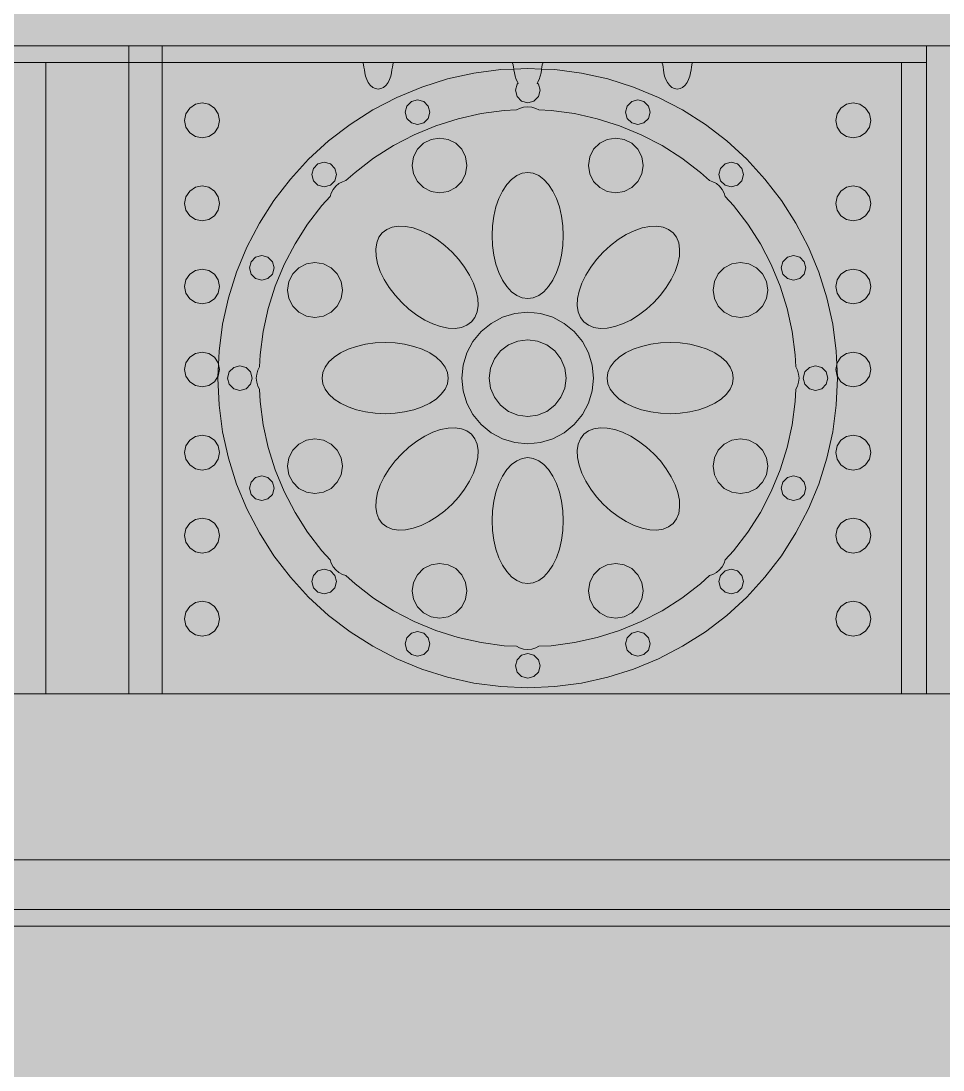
# Model space of a CAD drawing. Header units: millimetres. Extents: x -2412 to 16214, y -1176 to 12015.
# Drawn here: x 11214 to 12061, y 3486 to 4450 of the extents above; entities that cross this region are included whole.
import ezdxf

# ---------------------------------------------------------------- set-up
doc = ezdxf.new("R2010")
doc.units = ezdxf.units.MM
for name, color, linetype, lineweight, true_color in [('00_WHITE_BACKGROUND', 7, 'Continuous', 18, 0xffffff), ('02_CORNICES', 7, 'Continuous', 18, 0x000000), ('03_FRAMES_DOORS', 7, 'Continuous', 18, 0x000000), ('06_ORNAMENT', 7, 'Continuous', 18, 0x000000), ('07_RAILINGS', 7, 'Continuous', 18, 0x000000)]:
    doc.layers.add(name, color=color, linetype=linetype, lineweight=lineweight, true_color=true_color)

msp = doc.modelspace()

# ---------------------------------------------------------------- linework, layer by layer
at = {"layer": '00_WHITE_BACKGROUND', "lineweight": 18, "true_color": 0xffffff}
msp.add_solid([(-2412.2137, -1175.5725), (16213.7405, -1175.5725), (-2412.2137, 12015.2672), (16213.7405, 12015.2672)], dxfattribs=at)
at = {"layer": '02_CORNICES', "color": 7, "lineweight": 18, "true_color": 0x000000}
for points in [[(13404.5802, 3679.3893), (13068.7023, 3679.3893), (11053.4351, 3679.3893), (10717.5573, 3679.3893)], [(10335.8779, 3618.3206), (10519.084, 3618.3206), (13938.9313, 3618.3206), (13938.9313, 3633.5878)], [(13068.7023, 3633.5878), (11053.4351, 3633.5878)]]:
    msp.add_lwpolyline(points, dxfattribs=at)
at = {"layer": '03_FRAMES_DOORS', "color": 7, "lineweight": 18, "true_color": 0x000000}
for points in [[(11236.6412, 4412.2137), (11236.6412, 3832.0611)], [(11343.5115, 4412.2137), (11343.5115, 3832.0611)]]:
    msp.add_lwpolyline(points, dxfattribs=at)
msp.add_lwpolyline([(12022.9008, 4412.2137), (12022.9008, 3832.0611), (12045.8015, 3832.0611), (12045.8015, 4412.2137)], close=True, dxfattribs=at)
at = {"layer": '06_ORNAMENT', "color": 7, "lineweight": 18, "true_color": 0x000000}
for points in [[(11527.8321, 4412.2137), (11343.5115, 4412.2137), (11312.9771, 4412.2137), (11236.6412, 4412.2137), (11129.771, 4412.2137), (11114.5038, 4412.2137)], [(11556.1374, 4412.2137), (11527.8321, 4412.2137)], [(11527.8321, 4412.2137), (11528.1679, 4411.7252), (11528.6412, 4410.0916), (11528.9618, 4408), (11529.2824, 4405.4809), (11529.7252, 4402.6412), (11530.4427, 4399.6031), (11531.4962, 4396.5802), (11532.9466, 4393.7405), (11534.7786, 4391.2824), (11536.9771, 4389.3893), (11539.4046, 4388.1985), (11541.9847, 4387.7863), (11544.5649, 4388.1985), (11546.9924, 4389.3893), (11549.1908, 4391.2824), (11551.0229, 4393.7405), (11552.4733, 4396.5802), (11553.5267, 4399.6031), (11554.2443, 4402.6412), (11554.687, 4405.4809), (11555.0076, 4408), (11555.3282, 4410.0916), (11555.8015, 4411.7252), (11556.1374, 4412.2137)], [(11665.2366, 4412.2137), (11556.1374, 4412.2137)], [(11693.542, 4412.2137), (11665.2366, 4412.2137)], [(11665.2366, 4412.2137), (11665.5725, 4411.7252), (11666.0458, 4410.0916), (11666.3664, 4408), (11666.5954, 4406.229)], [(11692.1832, 4406.229), (11679.3893, 4406.7939), (11666.5954, 4406.229)], [(11692.1832, 4406.229), (11692.4122, 4408), (11692.7328, 4410.0916), (11693.2061, 4411.7252), (11693.542, 4412.2137)], [(11802.6412, 4412.2137), (11693.542, 4412.2137)], [(11830.9466, 4412.2137), (11802.6412, 4412.2137)], [(11802.6412, 4412.2137), (11802.9771, 4411.7252), (11803.4504, 4410.0916), (11803.771, 4408), (11804.0916, 4405.4809), (11804.5344, 4402.6412), (11805.2519, 4399.6031), (11806.3053, 4396.5802), (11807.7557, 4393.7405), (11809.5878, 4391.2824), (11811.7863, 4389.3893), (11814.2137, 4388.1985), (11816.7939, 4387.7863), (11819.374, 4388.1985), (11821.8015, 4389.3893), (11824, 4391.2824), (11825.8321, 4393.7405), (11827.2824, 4396.5802), (11828.3359, 4399.6031), (11829.0534, 4402.6412), (11829.4962, 4405.4809), (11829.8168, 4408), (11830.1374, 4410.0916), (11830.6107, 4411.7252), (11830.9466, 4412.2137)], [(12022.9008, 4412.2137), (11830.9466, 4412.2137)], [(11666.5954, 4406.229), (11654.5802, 4405.7099), (11629.9542, 4402.4733), (11605.7099, 4397.0992), (11582.0305, 4389.6336), (11559.084, 4380.1221), (11537.0687, 4368.6565), (11516.1221, 4355.313), (11496.4122, 4340.1985), (11478.1069, 4323.4198), (11461.3282, 4305.1145), (11446.2137, 4285.4046), (11432.8702, 4264.458), (11421.4046, 4242.4427), (11411.8931, 4219.4962), (11404.4275, 4195.8168), (11399.0534, 4171.5725), (11395.8168, 4146.9466), (11395.2824, 4134.5802)], [(11666.5954, 4406.229), (11666.687, 4405.4809), (11667.1298, 4402.6412), (11667.8473, 4399.6031), (11668.9008, 4396.5802), (11670.3511, 4393.7405), (11670.626, 4393.3588), (11669.5725, 4392.3053), (11668.0611, 4386.6412), (11669.5725, 4380.9771), (11673.7252, 4376.8244), (11679.3893, 4375.2977), (11685.0534, 4376.8244), (11689.2061, 4380.9771), (11690.7328, 4386.6412), (11689.2061, 4392.3053), (11688.1527, 4393.3588), (11688.4275, 4393.7405), (11689.8779, 4396.5802), (11690.9313, 4399.6031), (11691.6489, 4402.6412), (11692.0916, 4405.4809), (11692.1832, 4406.229)], [(11963.4962, 4134.5802), (11962.9618, 4146.9466), (11959.7252, 4171.5725), (11954.3511, 4195.8168), (11946.8855, 4219.4962), (11937.374, 4242.4427), (11925.9084, 4264.458), (11912.5649, 4285.4046), (11897.4504, 4305.1145), (11880.6718, 4323.4198), (11862.3664, 4340.1985), (11842.6565, 4355.313), (11821.7252, 4368.6565), (11799.6947, 4380.1221), (11776.7481, 4389.6336), (11753.0687, 4397.0992), (11728.8244, 4402.4733), (11704.1985, 4405.7099), (11692.1832, 4406.229)], [(11395.2824, 4134.5802), (11394.9618, 4136.1679), (11391.4809, 4141.3588), (11386.2901, 4144.8397), (11380.1527, 4146.0611), (11374.0153, 4144.8397), (11368.8244, 4141.3588), (11365.3435, 4136.1679), (11364.1221, 4130.0305), (11365.3435, 4123.8931), (11368.8244, 4118.687), (11374.0153, 4115.2214), (11380.1527, 4114), (11386.2901, 4115.2214), (11391.4809, 4118.687), (11394.7939, 4123.6489)], [(11963.9847, 4123.6489), (11967.2977, 4118.687), (11972.4885, 4115.2214), (11978.626, 4114), (11984.7634, 4115.2214), (11989.9542, 4118.687), (11993.4351, 4123.8931), (11994.6565, 4130.0305), (11993.4351, 4136.1679), (11989.9542, 4141.3588), (11984.7634, 4144.8397), (11978.626, 4146.0611), (11972.4885, 4144.8397), (11967.2977, 4141.3588), (11963.8168, 4136.1679), (11963.4962, 4134.5802)], [(11395.2824, 4134.5802), (11394.7939, 4123.6489)], [(11394.7939, 4123.6489), (11394.9618, 4123.8931), (11396.1832, 4130.0305), (11395.2824, 4134.5802)], [(11963.4962, 4134.5802), (11962.5954, 4130.0305), (11963.8168, 4123.8931), (11963.9847, 4123.6489)], [(11963.9847, 4123.6489), (11963.4962, 4134.5802)], [(11394.7939, 4123.6489), (11394.7328, 4122.1374), (11395.8168, 4097.3282), (11399.0534, 4072.7023), (11404.4275, 4048.458), (11411.8931, 4024.7786), (11421.4046, 4001.8321), (11432.8702, 3979.8015), (11446.2137, 3958.8702), (11461.3282, 3939.1603), (11478.1069, 3920.855), (11496.4122, 3904.0763), (11516.1221, 3888.9618), (11537.0687, 3875.6183), (11559.084, 3864.1527), (11582.0305, 3854.6412), (11605.7099, 3847.1756), (11629.9542, 3841.8015), (11654.5802, 3838.5649), (11679.3893, 3837.4809), (11704.1985, 3838.5649), (11728.8244, 3841.8015), (11753.0687, 3847.1756), (11776.7481, 3854.6412), (11799.6947, 3864.1527), (11821.7252, 3875.6183), (11842.6565, 3888.9618), (11862.3664, 3904.0763), (11880.6718, 3920.855), (11897.4504, 3939.1603), (11912.5649, 3958.8702), (11925.9084, 3979.8015), (11937.374, 4001.8321), (11946.8855, 4024.7786), (11954.3511, 4048.458), (11959.7252, 4072.7023), (11962.9618, 4097.3282), (11964.0458, 4122.1374), (11963.9847, 4123.6489)]]:
    msp.add_lwpolyline(points, dxfattribs=at)
for points in [[(11566.8397, 4366.5038), (11568.3511, 4360.8397), (11572.5038, 4356.687), (11578.1679, 4355.1756), (11583.8321, 4356.687), (11587.9847, 4360.8397), (11589.5115, 4366.5038), (11587.9847, 4372.1679), (11583.8321, 4376.3206), (11578.1679, 4377.8473), (11572.5038, 4376.3206), (11568.3511, 4372.1679)], [(11769.2672, 4366.5038), (11770.7939, 4360.8397), (11774.9466, 4356.687), (11780.6107, 4355.1756), (11786.2748, 4356.687), (11790.4275, 4360.8397), (11791.9389, 4366.5038), (11790.4275, 4372.1679), (11786.2748, 4376.3206), (11780.6107, 4377.8473), (11774.9466, 4376.3206), (11770.7939, 4372.1679)], [(11364.1221, 4359.0382), (11365.3435, 4352.9008), (11368.8244, 4347.6947), (11374.0153, 4344.229), (11380.1527, 4343.0076), (11386.2901, 4344.229), (11391.4809, 4347.6947), (11394.9618, 4352.9008), (11396.1832, 4359.0382), (11394.9618, 4365.1756), (11391.4809, 4370.3664), (11386.2901, 4373.8473), (11380.1527, 4375.0687), (11374.0153, 4373.8473), (11368.8244, 4370.3664), (11365.3435, 4365.1756)], [(11430, 4122.1374), (11430.3664, 4118.3969), (11431.4809, 4114.7481), (11432.9618, 4111.9084), (11433.4656, 4100.626), (11436.2748, 4079.2672), (11440.9313, 4058.2443), (11447.4046, 4037.7099), (11455.6489, 4017.8015), (11465.5878, 3998.7023), (11477.1603, 3980.5344), (11490.2748, 3963.4504), (11497.9084, 3955.1298), (11498.855, 3952.0611), (11500.6565, 3948.7023), (11503.0382, 3945.7863), (11505.9542, 3943.4046), (11509.313, 3941.6031), (11512.3817, 3940.6565), (11520.7023, 3933.0229), (11537.7863, 3919.9084), (11555.9542, 3908.3359), (11575.0534, 3898.3969), (11594.9618, 3890.1527), (11615.4962, 3883.6794), (11636.5191, 3879.0229), (11657.8779, 3876.2137), (11669.1603, 3875.7099), (11672, 3874.229), (11675.6489, 3873.1145), (11679.3893, 3872.7481), (11683.1298, 3873.1145), (11686.7786, 3874.229), (11689.6183, 3875.7099), (11700.9008, 3876.2137), (11722.2595, 3879.0229), (11743.2824, 3883.6794), (11763.8168, 3890.1527), (11783.7252, 3898.3969), (11802.8244, 3908.3359), (11820.9924, 3919.9084), (11838.0763, 3933.0229), (11846.3969, 3940.6565), (11849.4656, 3941.6031), (11852.8244, 3943.4046), (11855.7405, 3945.7863), (11858.1221, 3948.7023), (11859.9237, 3952.0611), (11860.8702, 3955.1298), (11868.5038, 3963.4504), (11881.6183, 3980.5344), (11893.1908, 3998.7023), (11903.1298, 4017.8015), (11911.374, 4037.7099), (11917.8473, 4058.2443), (11922.5038, 4079.2672), (11925.313, 4100.626), (11925.8168, 4111.9084), (11927.2977, 4114.7481), (11928.4122, 4118.3969), (11928.7786, 4122.1374), (11928.4122, 4125.8779), (11927.2977, 4129.5267), (11925.8168, 4132.3664), (11925.313, 4143.6489), (11922.5038, 4165.0076), (11917.8473, 4186.0305), (11911.374, 4206.5649), (11903.1298, 4226.4733), (11893.1908, 4245.5725), (11881.6183, 4263.7405), (11868.5038, 4280.8244), (11860.8702, 4289.145), (11859.9237, 4292.2137), (11858.1221, 4295.5725), (11855.7405, 4298.4885), (11852.8244, 4300.8702), (11849.4656, 4302.6718), (11846.3969, 4303.6183), (11838.0763, 4311.2519), (11820.9924, 4324.3664), (11802.8244, 4335.9389), (11783.7252, 4345.8779), (11763.8168, 4354.1221), (11743.2824, 4360.5954), (11722.2595, 4365.2519), (11700.9008, 4368.0611), (11689.6183, 4368.5649), (11686.7786, 4370.0458), (11683.1298, 4371.1603), (11679.3893, 4371.5267), (11675.6489, 4371.1603), (11672, 4370.0458), (11669.1603, 4368.5649), (11657.8779, 4368.0611), (11636.5191, 4365.2519), (11615.4962, 4360.5954), (11594.9618, 4354.1221), (11575.0534, 4345.8779), (11555.9542, 4335.9389), (11537.7863, 4324.3664), (11520.7023, 4311.2519), (11512.3817, 4303.6183), (11509.313, 4302.6718), (11505.9542, 4300.8702), (11503.0382, 4298.4885), (11500.6565, 4295.5725), (11498.855, 4292.2137), (11497.9084, 4289.145), (11490.2748, 4280.8244), (11477.1603, 4263.7405), (11465.5878, 4245.5725), (11455.6489, 4226.4733), (11447.4046, 4206.5649), (11440.9313, 4186.0305), (11436.2748, 4165.0076), (11433.4656, 4143.6489), (11432.9618, 4132.3664), (11431.4809, 4129.5267), (11430.3664, 4125.8779)], [(11962.5954, 4359.0382), (11963.8168, 4352.9008), (11967.2977, 4347.6947), (11972.4885, 4344.229), (11978.626, 4343.0076), (11984.7634, 4344.229), (11989.9542, 4347.6947), (11993.4351, 4352.9008), (11994.6565, 4359.0382), (11993.4351, 4365.1756), (11989.9542, 4370.3664), (11984.7634, 4373.8473), (11978.626, 4375.0687), (11972.4885, 4373.8473), (11967.2977, 4370.3664), (11963.8168, 4365.1756)], [(11573.2214, 4317.6336), (11574.458, 4309.8473), (11578.0305, 4302.8244), (11583.6031, 4297.2519), (11590.626, 4293.6794), (11598.4122, 4292.4427), (11606.1985, 4293.6794), (11613.2214, 4297.2519), (11618.7939, 4302.8244), (11622.3664, 4309.8473), (11623.6031, 4317.6336), (11622.3664, 4325.4198), (11618.7939, 4332.4427), (11613.2214, 4338.0153), (11606.1985, 4341.5878), (11598.4122, 4342.8244), (11590.626, 4341.5878), (11583.6031, 4338.0153), (11578.0305, 4332.4427), (11574.458, 4325.4198)], [(11735.1756, 4317.6336), (11736.4122, 4309.8473), (11739.9847, 4302.8244), (11745.5573, 4297.2519), (11752.5802, 4293.6794), (11760.3664, 4292.4427), (11768.1527, 4293.6794), (11775.1756, 4297.2519), (11780.7481, 4302.8244), (11784.3206, 4309.8473), (11785.5573, 4317.6336), (11784.3206, 4325.4198), (11780.7481, 4332.4427), (11775.1756, 4338.0153), (11768.1527, 4341.5878), (11760.3664, 4342.8244), (11752.5802, 4341.5878), (11745.5573, 4338.0153), (11739.9847, 4332.4427), (11736.4122, 4325.4198)], [(11481.0229, 4309.1756), (11482.5344, 4303.4962), (11486.687, 4299.3588), (11492.3511, 4297.8321), (11498.0305, 4299.3588), (11502.1679, 4303.4962), (11503.6947, 4309.1756), (11502.1679, 4314.8397), (11498.0305, 4318.9924), (11492.3511, 4320.5038), (11486.687, 4318.9924), (11482.5344, 4314.8397)], [(11855.084, 4309.1756), (11856.6107, 4303.4962), (11860.7481, 4299.3588), (11866.4275, 4297.8321), (11872.0916, 4299.3588), (11876.2443, 4303.4962), (11877.7557, 4309.1756), (11876.2443, 4314.8397), (11872.0916, 4318.9924), (11866.4275, 4320.5038), (11860.7481, 4318.9924), (11856.6107, 4314.8397)], [(11646.6412, 4253.1298), (11647.0382, 4244.0611), (11648.2443, 4235.2214), (11650.2137, 4226.8244), (11652.9008, 4219.0687), (11656.229, 4212.1679), (11660.1374, 4206.2595), (11664.5191, 4201.5115), (11669.2672, 4198.0305), (11674.2595, 4195.9084), (11679.3893, 4195.1908), (11684.5191, 4195.9084), (11689.5115, 4198.0305), (11694.2595, 4201.5115), (11698.6412, 4206.2595), (11702.5496, 4212.1679), (11705.8779, 4219.0687), (11708.5649, 4226.8244), (11710.5344, 4235.2214), (11711.7405, 4244.0611), (11712.1374, 4253.1298), (11711.7405, 4262.1985), (11710.5344, 4271.0382), (11708.5649, 4279.4351), (11705.8779, 4287.1908), (11702.5496, 4294.0916), (11698.6412, 4300), (11694.2595, 4304.7481), (11689.5115, 4308.229), (11684.5191, 4310.3511), (11679.3893, 4311.0687), (11674.2595, 4310.3511), (11669.2672, 4308.229), (11664.5191, 4304.7481), (11660.1374, 4300), (11656.229, 4294.0916), (11652.9008, 4287.1908), (11650.2137, 4279.4351), (11648.2443, 4271.0382), (11647.0382, 4262.1985)], [(11364.1221, 4282.7023), (11365.3435, 4276.5649), (11368.8244, 4271.3588), (11374.0153, 4267.8931), (11380.1527, 4266.6718), (11386.2901, 4267.8931), (11391.4809, 4271.3588), (11394.9618, 4276.5649), (11396.1832, 4282.7023), (11394.9618, 4288.8397), (11391.4809, 4294.0305), (11386.2901, 4297.5115), (11380.1527, 4298.7328), (11374.0153, 4297.5115), (11368.8244, 4294.0305), (11365.3435, 4288.8397)], [(11962.5954, 4282.7023), (11963.8168, 4276.5649), (11967.2977, 4271.3588), (11972.4885, 4267.8931), (11978.626, 4266.6718), (11984.7634, 4267.8931), (11989.9542, 4271.3588), (11993.4351, 4276.5649), (11994.6565, 4282.7023), (11993.4351, 4288.8397), (11989.9542, 4294.0305), (11984.7634, 4297.5115), (11978.626, 4298.7328), (11972.4885, 4297.5115), (11967.2977, 4294.0305), (11963.8168, 4288.8397)], [(11539.7405, 4240.7481), (11540.0153, 4234.2901), (11541.4198, 4227.3588), (11543.9542, 4220.1069), (11547.5267, 4212.7328), (11552.0763, 4205.4046), (11557.4809, 4198.3053), (11563.6031, 4191.6031), (11570.3053, 4185.4809), (11577.4046, 4180.0763), (11584.7328, 4175.5267), (11592.1069, 4171.9542), (11599.3588, 4169.4198), (11606.2901, 4168), (11612.7481, 4167.7405), (11618.5649, 4168.6412), (11623.6031, 4170.6718), (11627.7252, 4173.8015), (11630.855, 4177.9237), (11632.8855, 4182.9618), (11633.7863, 4188.7786), (11633.5267, 4195.2366), (11632.1069, 4202.1679), (11629.5725, 4209.4198), (11626, 4216.7939), (11621.4504, 4224.1221), (11616.0458, 4231.2214), (11609.9237, 4237.9237), (11603.2214, 4244.0458), (11596.1221, 4249.4504), (11588.7939, 4254), (11581.4198, 4257.5725), (11574.1679, 4260.1069), (11567.2366, 4261.5115), (11560.7786, 4261.7863), (11554.9618, 4260.8855), (11549.9237, 4258.855), (11545.8015, 4255.7252), (11542.6718, 4251.6031), (11540.6412, 4246.5649)], [(11724.9924, 4188.7786), (11725.8931, 4182.9618), (11727.9237, 4177.9237), (11731.0534, 4173.8015), (11735.1756, 4170.6718), (11740.2137, 4168.6412), (11746.0305, 4167.7405), (11752.4885, 4168), (11759.4198, 4169.4198), (11766.6718, 4171.9542), (11774.0458, 4175.5267), (11781.374, 4180.0763), (11788.4733, 4185.4809), (11795.1756, 4191.6031), (11801.2977, 4198.3053), (11806.7023, 4205.4046), (11811.2519, 4212.7328), (11814.8244, 4220.1069), (11817.3588, 4227.3588), (11818.7634, 4234.2901), (11819.0382, 4240.7481), (11818.1374, 4246.5649), (11816.1069, 4251.6031), (11812.9771, 4255.7252), (11808.855, 4258.855), (11803.8168, 4260.8855), (11798, 4261.7863), (11791.542, 4261.5115), (11784.6107, 4260.1069), (11777.3588, 4257.5725), (11769.9847, 4254), (11762.6565, 4249.4504), (11755.5573, 4244.0458), (11748.855, 4237.9237), (11742.7328, 4231.2214), (11737.3282, 4224.1221), (11732.7786, 4216.7939), (11729.2061, 4209.4198), (11726.6718, 4202.1679), (11725.2519, 4195.2366)], [(11423.6794, 4223.3588), (11425.2061, 4217.6947), (11429.3588, 4213.542), (11435.0229, 4212.0153), (11440.687, 4213.542), (11444.8397, 4217.6947), (11446.3511, 4223.3588), (11444.8397, 4229.0229), (11440.687, 4233.1756), (11435.0229, 4234.687), (11429.3588, 4233.1756), (11425.2061, 4229.0229)], [(11912.4275, 4223.3588), (11913.9389, 4217.6947), (11918.0916, 4213.542), (11923.7557, 4212.0153), (11929.4198, 4213.542), (11933.5725, 4217.6947), (11935.0992, 4223.3588), (11933.5725, 4229.0229), (11929.4198, 4233.1756), (11923.7557, 4234.687), (11918.0916, 4233.1756), (11913.9389, 4229.0229)], [(11458.7023, 4203.1145), (11459.9389, 4195.3282), (11463.5115, 4188.3053), (11469.084, 4182.7328), (11476.1069, 4179.1603), (11483.8931, 4177.9237), (11491.6794, 4179.1603), (11498.7023, 4182.7328), (11504.2748, 4188.3053), (11507.8473, 4195.3282), (11509.084, 4203.1145), (11507.8473, 4210.9008), (11504.2748, 4217.9237), (11498.7023, 4223.4962), (11491.6794, 4227.0687), (11483.8931, 4228.3053), (11476.1069, 4227.0687), (11469.084, 4223.4962), (11463.5115, 4217.9237), (11459.9389, 4210.9008)], [(11849.6947, 4203.1145), (11850.9313, 4195.3282), (11854.5038, 4188.3053), (11860.0763, 4182.7328), (11867.0992, 4179.1603), (11874.8855, 4177.9237), (11882.6718, 4179.1603), (11889.6947, 4182.7328), (11895.2672, 4188.3053), (11898.8397, 4195.3282), (11900.0763, 4203.1145), (11898.8397, 4210.9008), (11895.2672, 4217.9237), (11889.6947, 4223.4962), (11882.6718, 4227.0687), (11874.8855, 4228.3053), (11867.0992, 4227.0687), (11860.0763, 4223.4962), (11854.5038, 4217.9237), (11850.9313, 4210.9008)], [(11364.1221, 4206.3664), (11365.3435, 4200.229), (11368.8244, 4195.0229), (11374.0153, 4191.5573), (11380.1527, 4190.3359), (11386.2901, 4191.5573), (11391.4809, 4195.0229), (11394.9618, 4200.229), (11396.1832, 4206.3664), (11394.9618, 4212.5038), (11391.4809, 4217.6947), (11386.2901, 4221.1756), (11380.1527, 4222.3969), (11374.0153, 4221.1756), (11368.8244, 4217.6947), (11365.3435, 4212.5038)], [(11962.5954, 4206.3664), (11963.8168, 4200.229), (11967.2977, 4195.0229), (11972.4885, 4191.5573), (11978.626, 4190.3359), (11984.7634, 4191.5573), (11989.9542, 4195.0229), (11993.4351, 4200.229), (11994.6565, 4206.3664), (11993.4351, 4212.5038), (11989.9542, 4217.6947), (11984.7634, 4221.1756), (11978.626, 4222.3969), (11972.4885, 4221.1756), (11967.2977, 4217.6947), (11963.8168, 4212.5038)], [(11618.9313, 4122.1374), (11620.0916, 4110.3359), (11623.5267, 4099.0076), (11629.1145, 4088.5496), (11636.6412, 4079.3893), (11645.8015, 4071.8626), (11656.2595, 4066.2748), (11667.5878, 4062.8397), (11679.3893, 4061.6794), (11691.1908, 4062.8397), (11702.5191, 4066.2748), (11712.9771, 4071.8626), (11722.1374, 4079.3893), (11729.6641, 4088.5496), (11735.2519, 4099.0076), (11738.687, 4110.3359), (11739.8473, 4122.1374), (11738.687, 4133.9389), (11735.2519, 4145.2672), (11729.6641, 4155.7252), (11722.1374, 4164.8855), (11712.9771, 4172.4122), (11702.5191, 4178), (11691.1908, 4181.4351), (11679.3893, 4182.5954), (11667.5878, 4181.4351), (11656.2595, 4178), (11645.8015, 4172.4122), (11636.6412, 4164.8855), (11629.1145, 4155.7252), (11623.5267, 4145.2672), (11620.0916, 4133.9389)], [(11644.1221, 4122.1374), (11645.3282, 4113.0076), (11648.8397, 4104.5038), (11654.458, 4097.2061), (11661.7557, 4091.5878), (11670.2595, 4088.0763), (11679.3893, 4086.8702), (11688.5191, 4088.0763), (11697.0229, 4091.5878), (11704.3206, 4097.2061), (11709.9389, 4104.5038), (11713.4504, 4113.0076), (11714.6565, 4122.1374), (11713.4504, 4131.2672), (11709.9389, 4139.771), (11704.3206, 4147.0687), (11697.0229, 4152.687), (11688.5191, 4156.1985), (11679.3893, 4157.4046), (11670.2595, 4156.1985), (11661.7557, 4152.687), (11654.458, 4147.0687), (11648.8397, 4139.771), (11645.3282, 4131.2672)], [(11490.458, 4122.1374), (11491.1756, 4117.0076), (11493.2977, 4112.0153), (11496.7786, 4107.2672), (11501.5267, 4102.8855), (11507.4351, 4098.9771), (11514.3359, 4095.6489), (11522.0916, 4092.9618), (11530.4885, 4090.9924), (11539.3282, 4089.7863), (11548.3969, 4089.3893), (11557.4656, 4089.7863), (11566.3053, 4090.9924), (11574.7023, 4092.9618), (11582.458, 4095.6489), (11589.3588, 4098.9771), (11595.2672, 4102.8855), (11600.0153, 4107.2672), (11603.4962, 4112.0153), (11605.6183, 4117.0076), (11606.3359, 4122.1374), (11605.6183, 4127.2672), (11603.4962, 4132.2595), (11600.0153, 4137.0076), (11595.2672, 4141.3893), (11589.3588, 4145.2977), (11582.458, 4148.626), (11574.7023, 4151.313), (11566.3053, 4153.2824), (11557.4656, 4154.4885), (11548.3969, 4154.8855), (11539.3282, 4154.4885), (11530.4885, 4153.2824), (11522.0916, 4151.313), (11514.3359, 4148.626), (11507.4351, 4145.2977), (11501.5267, 4141.3893), (11496.7786, 4137.0076), (11493.2977, 4132.2595), (11491.1756, 4127.2672)], [(11752.4427, 4122.1374), (11753.1603, 4117.0076), (11755.2824, 4112.0153), (11758.7634, 4107.2672), (11763.5115, 4102.8855), (11769.4198, 4098.9771), (11776.3206, 4095.6489), (11784.0763, 4092.9618), (11792.4733, 4090.9924), (11801.313, 4089.7863), (11810.3817, 4089.3893), (11819.4504, 4089.7863), (11828.2901, 4090.9924), (11836.687, 4092.9618), (11844.4427, 4095.6489), (11851.3435, 4098.9771), (11857.2519, 4102.8855), (11862, 4107.2672), (11865.4809, 4112.0153), (11867.6031, 4117.0076), (11868.3206, 4122.1374), (11867.6031, 4127.2672), (11865.4809, 4132.2595), (11862, 4137.0076), (11857.2519, 4141.3893), (11851.3435, 4145.2977), (11844.4427, 4148.626), (11836.687, 4151.313), (11828.2901, 4153.2824), (11819.4504, 4154.4885), (11810.3817, 4154.8855), (11801.313, 4154.4885), (11792.4733, 4153.2824), (11784.0763, 4151.313), (11776.3206, 4148.626), (11769.4198, 4145.2977), (11763.5115, 4141.3893), (11758.7634, 4137.0076), (11755.2824, 4132.2595), (11753.1603, 4127.2672)], [(11403.5573, 4122.1374), (11405.0687, 4116.4733), (11409.2214, 4112.3206), (11414.8855, 4110.7939), (11420.5496, 4112.3206), (11424.7023, 4116.4733), (11426.229, 4122.1374), (11424.7023, 4127.8015), (11420.5496, 4131.9542), (11414.8855, 4133.4656), (11409.2214, 4131.9542), (11405.0687, 4127.8015)], [(11932.5649, 4122.1374), (11934.0763, 4116.4733), (11938.229, 4112.3206), (11943.8931, 4110.7939), (11949.5573, 4112.3206), (11953.7099, 4116.4733), (11955.2366, 4122.1374), (11953.7099, 4127.8015), (11949.5573, 4131.9542), (11943.8931, 4133.4656), (11938.229, 4131.9542), (11934.0763, 4127.8015)], [(11364.1221, 4053.6947), (11365.3435, 4047.5573), (11368.8244, 4042.3511), (11374.0153, 4038.8855), (11380.1527, 4037.6641), (11386.2901, 4038.8855), (11391.4809, 4042.3511), (11394.9618, 4047.5573), (11396.1832, 4053.6947), (11394.9618, 4059.8321), (11391.4809, 4065.0229), (11386.2901, 4068.5038), (11380.1527, 4069.7252), (11374.0153, 4068.5038), (11368.8244, 4065.0229), (11365.3435, 4059.8321)], [(11539.7405, 4003.5267), (11540.6412, 3997.7099), (11542.6718, 3992.6718), (11545.8015, 3988.5496), (11549.9237, 3985.4198), (11554.9618, 3983.3893), (11560.7786, 3982.4885), (11567.2366, 3982.7634), (11574.1679, 3984.1679), (11581.4198, 3986.7023), (11588.7939, 3990.2748), (11596.1221, 3994.8244), (11603.2214, 4000.229), (11609.9237, 4006.3511), (11616.0458, 4013.0534), (11621.4504, 4020.1527), (11626, 4027.4809), (11629.5725, 4034.855), (11632.1069, 4042.1069), (11633.5267, 4049.0382), (11633.7863, 4055.4962), (11632.8855, 4061.313), (11630.855, 4066.3511), (11627.7252, 4070.4733), (11623.6031, 4073.6031), (11618.5649, 4075.6336), (11612.7481, 4076.5344), (11606.2901, 4076.2748), (11599.3588, 4074.855), (11592.1069, 4072.3206), (11584.7328, 4068.7481), (11577.4046, 4064.1985), (11570.3053, 4058.7939), (11563.6031, 4052.6718), (11557.4809, 4045.9695), (11552.0763, 4038.8702), (11547.5267, 4031.542), (11543.9542, 4024.1679), (11541.4198, 4016.916), (11540.0153, 4009.9847)], [(11724.9924, 4055.4962), (11725.2519, 4049.0382), (11726.6718, 4042.1069), (11729.2061, 4034.855), (11732.7786, 4027.4809), (11737.3282, 4020.1527), (11742.7328, 4013.0534), (11748.855, 4006.3511), (11755.5573, 4000.229), (11762.6565, 3994.8244), (11769.9847, 3990.2748), (11777.3588, 3986.7023), (11784.6107, 3984.1679), (11791.542, 3982.7634), (11798, 3982.4885), (11803.8168, 3983.3893), (11808.855, 3985.4198), (11812.9771, 3988.5496), (11816.1069, 3992.6718), (11818.1374, 3997.7099), (11819.0382, 4003.5267), (11818.7634, 4009.9847), (11817.3588, 4016.916), (11814.8244, 4024.1679), (11811.2519, 4031.542), (11806.7023, 4038.8702), (11801.2977, 4045.9695), (11795.1756, 4052.6718), (11788.4733, 4058.7939), (11781.374, 4064.1985), (11774.0458, 4068.7481), (11766.6718, 4072.3206), (11759.4198, 4074.855), (11752.4885, 4076.2748), (11746.0305, 4076.5344), (11740.2137, 4075.6336), (11735.1756, 4073.6031), (11731.0534, 4070.4733), (11727.9237, 4066.3511), (11725.8931, 4061.313)], [(11962.5954, 4053.6947), (11963.8168, 4047.5573), (11967.2977, 4042.3511), (11972.4885, 4038.8855), (11978.626, 4037.6641), (11984.7634, 4038.8855), (11989.9542, 4042.3511), (11993.4351, 4047.5573), (11994.6565, 4053.6947), (11993.4351, 4059.8321), (11989.9542, 4065.0229), (11984.7634, 4068.5038), (11978.626, 4069.7252), (11972.4885, 4068.5038), (11967.2977, 4065.0229), (11963.8168, 4059.8321)], [(11458.7023, 4041.1603), (11459.9389, 4033.374), (11463.5115, 4026.3511), (11469.084, 4020.7786), (11476.1069, 4017.2061), (11483.8931, 4015.9695), (11491.6794, 4017.2061), (11498.7023, 4020.7786), (11504.2748, 4026.3511), (11507.8473, 4033.374), (11509.084, 4041.1603), (11507.8473, 4048.9466), (11504.2748, 4055.9695), (11498.7023, 4061.542), (11491.6794, 4065.1145), (11483.8931, 4066.3511), (11476.1069, 4065.1145), (11469.084, 4061.542), (11463.5115, 4055.9695), (11459.9389, 4048.9466)], [(11849.6947, 4041.1603), (11850.9313, 4033.374), (11854.5038, 4026.3511), (11860.0763, 4020.7786), (11867.0992, 4017.2061), (11874.8855, 4015.9695), (11882.6718, 4017.2061), (11889.6947, 4020.7786), (11895.2672, 4026.3511), (11898.8397, 4033.374), (11900.0763, 4041.1603), (11898.8397, 4048.9466), (11895.2672, 4055.9695), (11889.6947, 4061.542), (11882.6718, 4065.1145), (11874.8855, 4066.3511), (11867.0992, 4065.1145), (11860.0763, 4061.542), (11854.5038, 4055.9695), (11850.9313, 4048.9466)], [(11646.6412, 3991.145), (11647.0382, 3982.0763), (11648.2443, 3973.2366), (11650.2137, 3964.8397), (11652.9008, 3957.084), (11656.229, 3950.1832), (11660.1374, 3944.2748), (11664.5191, 3939.5267), (11669.2672, 3936.0458), (11674.2595, 3933.9237), (11679.3893, 3933.2061), (11684.5191, 3933.9237), (11689.5115, 3936.0458), (11694.2595, 3939.5267), (11698.6412, 3944.2748), (11702.5496, 3950.1832), (11705.8779, 3957.084), (11708.5649, 3964.8397), (11710.5344, 3973.2366), (11711.7405, 3982.0763), (11712.1374, 3991.145), (11711.7405, 4000.2137), (11710.5344, 4009.0534), (11708.5649, 4017.4504), (11705.8779, 4025.2061), (11702.5496, 4032.1069), (11698.6412, 4038.0153), (11694.2595, 4042.7634), (11689.5115, 4046.2443), (11684.5191, 4048.3664), (11679.3893, 4049.084), (11674.2595, 4048.3664), (11669.2672, 4046.2443), (11664.5191, 4042.7634), (11660.1374, 4038.0153), (11656.229, 4032.1069), (11652.9008, 4025.2061), (11650.2137, 4017.4504), (11648.2443, 4009.0534), (11647.0382, 4000.2137)], [(11423.6794, 4020.916), (11425.2061, 4015.2519), (11429.3588, 4011.0992), (11435.0229, 4009.5878), (11440.687, 4011.0992), (11444.8397, 4015.2519), (11446.3511, 4020.916), (11444.8397, 4026.5802), (11440.687, 4030.7328), (11435.0229, 4032.2595), (11429.3588, 4030.7328), (11425.2061, 4026.5802)], [(11912.4275, 4020.916), (11913.9389, 4015.2519), (11918.0916, 4011.0992), (11923.7557, 4009.5878), (11929.4198, 4011.0992), (11933.5725, 4015.2519), (11935.0992, 4020.916), (11933.5725, 4026.5802), (11929.4198, 4030.7328), (11923.7557, 4032.2595), (11918.0916, 4030.7328), (11913.9389, 4026.5802)], [(11364.1221, 3977.3588), (11365.3435, 3971.2214), (11368.8244, 3966.0153), (11374.0153, 3962.5496), (11380.1527, 3961.3282), (11386.2901, 3962.5496), (11391.4809, 3966.0153), (11394.9618, 3971.2214), (11396.1832, 3977.3588), (11394.9618, 3983.4962), (11391.4809, 3988.687), (11386.2901, 3992.1679), (11380.1527, 3993.3893), (11374.0153, 3992.1679), (11368.8244, 3988.687), (11365.3435, 3983.4962)], [(11962.5954, 3977.3588), (11963.8168, 3971.2214), (11967.2977, 3966.0153), (11972.4885, 3962.5496), (11978.626, 3961.3282), (11984.7634, 3962.5496), (11989.9542, 3966.0153), (11993.4351, 3971.2214), (11994.6565, 3977.3588), (11993.4351, 3983.4962), (11989.9542, 3988.687), (11984.7634, 3992.1679), (11978.626, 3993.3893), (11972.4885, 3992.1679), (11967.2977, 3988.687), (11963.8168, 3983.4962)], [(11481.0229, 3935.0992), (11482.5344, 3929.4351), (11486.687, 3925.2824), (11492.3511, 3923.771), (11498.0305, 3925.2824), (11502.1679, 3929.4351), (11503.6947, 3935.0992), (11502.1679, 3940.7786), (11498.0305, 3944.916), (11492.3511, 3946.4427), (11486.687, 3944.916), (11482.5344, 3940.7786)], [(11573.2214, 3926.6412), (11574.458, 3918.855), (11578.0305, 3911.8321), (11583.6031, 3906.2595), (11590.626, 3902.687), (11598.4122, 3901.4504), (11606.1985, 3902.687), (11613.2214, 3906.2595), (11618.7939, 3911.8321), (11622.3664, 3918.855), (11623.6031, 3926.6412), (11622.3664, 3934.4275), (11618.7939, 3941.4504), (11613.2214, 3947.0229), (11606.1985, 3950.5954), (11598.4122, 3951.8321), (11590.626, 3950.5954), (11583.6031, 3947.0229), (11578.0305, 3941.4504), (11574.458, 3934.4275)], [(11735.1756, 3926.6412), (11736.4122, 3918.855), (11739.9847, 3911.8321), (11745.5573, 3906.2595), (11752.5802, 3902.687), (11760.3664, 3901.4504), (11768.1527, 3902.687), (11775.1756, 3906.2595), (11780.7481, 3911.8321), (11784.3206, 3918.855), (11785.5573, 3926.6412), (11784.3206, 3934.4275), (11780.7481, 3941.4504), (11775.1756, 3947.0229), (11768.1527, 3950.5954), (11760.3664, 3951.8321), (11752.5802, 3950.5954), (11745.5573, 3947.0229), (11739.9847, 3941.4504), (11736.4122, 3934.4275)], [(11855.084, 3935.0992), (11856.6107, 3929.4351), (11860.7481, 3925.2824), (11866.4275, 3923.771), (11872.0916, 3925.2824), (11876.2443, 3929.4351), (11877.7557, 3935.0992), (11876.2443, 3940.7786), (11872.0916, 3944.916), (11866.4275, 3946.4427), (11860.7481, 3944.916), (11856.6107, 3940.7786)], [(11364.1221, 3901.0229), (11365.3435, 3894.8855), (11368.8244, 3889.6794), (11374.0153, 3886.2137), (11380.1527, 3884.9924), (11386.2901, 3886.2137), (11391.4809, 3889.6794), (11394.9618, 3894.8855), (11396.1832, 3901.0229), (11394.9618, 3907.1603), (11391.4809, 3912.3511), (11386.2901, 3915.8321), (11380.1527, 3917.0534), (11374.0153, 3915.8321), (11368.8244, 3912.3511), (11365.3435, 3907.1603)], [(11962.5954, 3901.0229), (11963.8168, 3894.8855), (11967.2977, 3889.6794), (11972.4885, 3886.2137), (11978.626, 3884.9924), (11984.7634, 3886.2137), (11989.9542, 3889.6794), (11993.4351, 3894.8855), (11994.6565, 3901.0229), (11993.4351, 3907.1603), (11989.9542, 3912.3511), (11984.7634, 3915.8321), (11978.626, 3917.0534), (11972.4885, 3915.8321), (11967.2977, 3912.3511), (11963.8168, 3907.1603)], [(11566.8397, 3877.771), (11568.3511, 3872.1069), (11572.5038, 3867.9542), (11578.1679, 3866.4275), (11583.8321, 3867.9542), (11587.9847, 3872.1069), (11589.5115, 3877.771), (11587.9847, 3883.4351), (11583.8321, 3887.5878), (11578.1679, 3889.0992), (11572.5038, 3887.5878), (11568.3511, 3883.4351)], [(11769.2672, 3877.771), (11770.7939, 3872.1069), (11774.9466, 3867.9542), (11780.6107, 3866.4275), (11786.2748, 3867.9542), (11790.4275, 3872.1069), (11791.9389, 3877.771), (11790.4275, 3883.4351), (11786.2748, 3887.5878), (11780.6107, 3889.0992), (11774.9466, 3887.5878), (11770.7939, 3883.4351)], [(11668.0611, 3857.6336), (11669.5725, 3851.9695), (11673.7252, 3847.8168), (11679.3893, 3846.2901), (11685.0534, 3847.8168), (11689.2061, 3851.9695), (11690.7328, 3857.6336), (11689.2061, 3863.2977), (11685.0534, 3867.4504), (11679.3893, 3868.9618), (11673.7252, 3867.4504), (11669.5725, 3863.2977)]]:
    msp.add_lwpolyline(points, close=True, dxfattribs=at)
at = {"layer": '07_RAILINGS', "color": 7, "lineweight": 18, "true_color": 0x000000}
for points in [[(11312.9771, 4427.4809), (11114.5038, 4427.4809), (11114.5038, 4412.2137), (11114.5038, 3832.0611), (11129.771, 3832.0611), (11236.6412, 3832.0611), (11312.9771, 3832.0611)], [(11312.9771, 4427.4809), (11343.5115, 4427.4809)], [(11312.9771, 3832.0611), (11312.9771, 4412.2137), (11312.9771, 4427.4809)], [(11343.5115, 4427.4809), (12045.8015, 4427.4809)], [(11343.5115, 4427.4809), (11343.5115, 4412.2137)], [(12045.8015, 4427.4809), (12076.3359, 4427.4809)], [(12045.8015, 4412.2137), (12045.8015, 4427.4809)], [(11312.9771, 3832.0611), (11343.5115, 3832.0611), (12022.9008, 3832.0611)], [(12045.8015, 3832.0611), (12076.3359, 3832.0611), (12099.2366, 3832.0611), (12778.626, 3832.0611)]]:
    msp.add_lwpolyline(points, dxfattribs=at)

doc.saveas('drawing.dxf')
